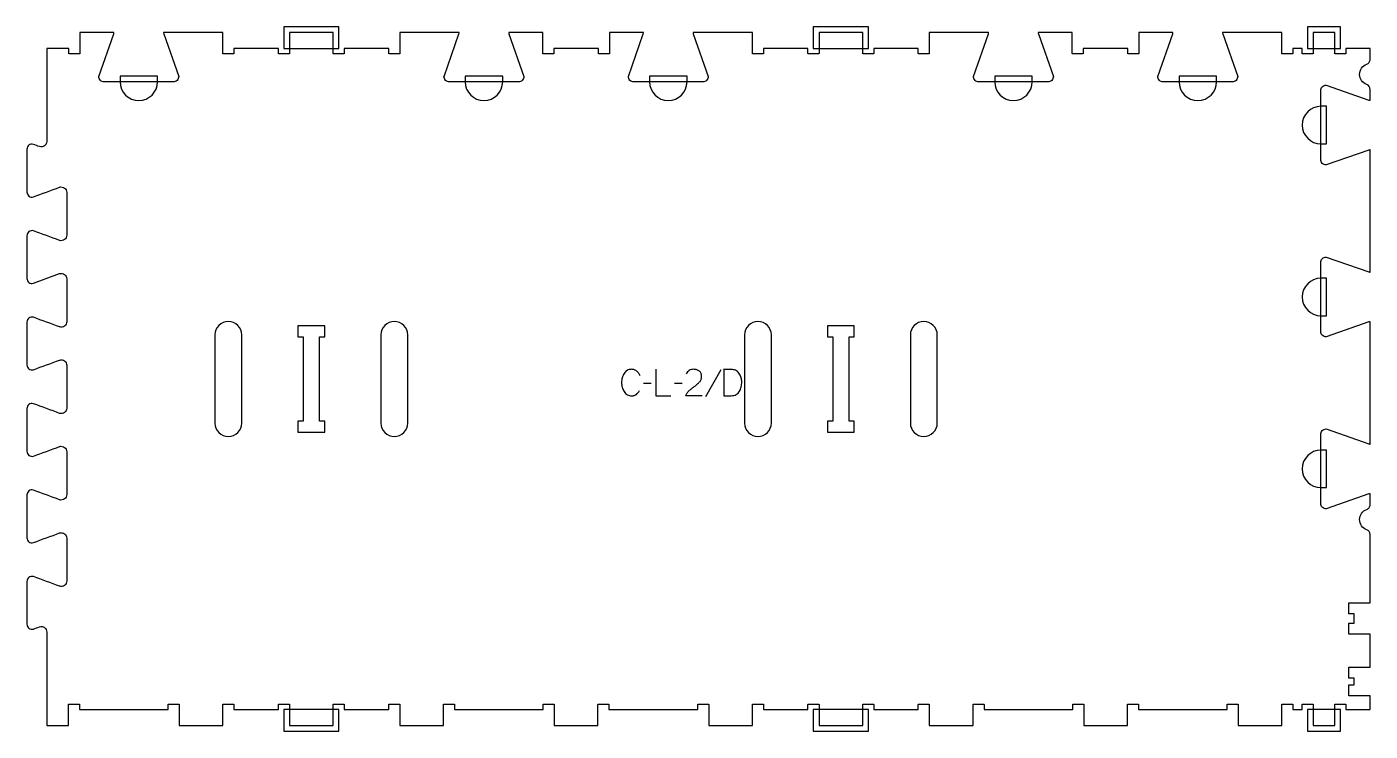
# Model space of a CAD drawing. Extents: x 0 to 1522, y -6 to 792.
import ezdxf

# ---------------------------------------------------------------- set-up
doc = ezdxf.new("R2010")
doc.units = 0
for name, color, linetype in [('1_ANYTOOL_1MMDEEP_LABELS_S', 2, 'CONTINUOUS'), ('3_ANYTOOL_CUTTHROUGH_INSID', 4, 'CONTINUOUS'), ('4_ANYTOOL_CUTTHROUGH_OUTSI', 5, 'CONTINUOUS'), ('5_ANYTOOL_HALF_MILL_9MM_IN', 3, 'CONTINUOUS')]:
    doc.layers.add(name, color=color, linetype=linetype)

msp = doc.modelspace()

# ---------------------------------------------------------------- linework, layer by layer
at = {"layer": '1_ANYTOOL_1MMDEEP_LABELS_S'}
for p, q in [((786.269372, 403.250835), (769.083658, 372.479406)), ((707.583658, 387.607978), (698.797944, 387.522263)), ((742.469372, 387.607978), (733.683658, 387.522263))]:
    msp.add_line(p, q, dxfattribs=at)
for points in [[(694.940801, 396.222263, 0.059291), (693.40464, 399.15168, 0.066881), (691.190801, 401.600835, 0.04529), (689.873815, 402.524712, 0.046757), (688.410444, 403.191906, 0.04633), (686.770531, 403.596238, 0.037303), (685.083658, 403.722263, 0.054828), (682.578017, 403.446678, 0.073548), (680.235444, 402.549049, 0.073729), (678.266122, 401.020816, 0.056205), (676.747944, 399.029406, 0.033355), (675.526774, 396.63953, 0.034965), (674.642586, 394.106192, 0.034911), (674.112559, 391.438185, 0.031589), (673.940801, 388.722263, 0.032085), (674.115304, 386.005635, 0.035383), (674.653301, 383.338335, 0.035431), (675.551789, 380.803178, 0.033598), (676.790801, 378.41512, 0.058628), (678.353002, 376.414235, 0.073381), (680.374729, 374.895478, 0.072539), (682.820702, 373.994424, 0.05208), (685.426515, 373.722263, 0.033243), (686.86789, 373.8182, 0.042283), (688.276515, 374.129406, 0.042766), (689.519212, 374.636495, 0.044269), (690.655086, 375.350835, 0.055485), (692.666881, 377.265736, 0.045948), (694.255086, 379.550835)], [(765.055086, 373.76512), (746.755086, 373.807978, -0.034491), (747.417865, 375.55531, -0.037732), (748.324729, 377.188335, -0.037744), (749.464024, 378.662971, -0.03482), (750.805086, 379.957978, -0.00859), (753.764311, 382.35656, -0.008791), (756.805086, 384.650835, 0.020588), (759.624375, 386.884277, 0.025206), (762.226515, 389.36512, 0.046908), (763.24711, 390.666362, 0.051091), (763.994372, 392.14012, 0.050722), (764.443105, 393.788295, 0.041139), (764.583658, 395.493692, 0.039396), (764.441013, 397.301278, 0.058519), (763.951515, 399.04012, 0.060358), (763.160957, 400.447236, 0.061397), (762.055086, 401.622263, 0.048006), (760.699129, 402.544223, 0.045901), (759.194372, 403.197263, 0.045216), (757.454311, 403.599823, 0.034258), (755.669372, 403.722263, 0.055622), (753.034802, 403.428276, 0.079896), (750.590801, 402.447263, 0.080617), (748.621413, 400.781563, 0.060287), (747.183658, 398.622263)]]:
    msp.add_lwpolyline(points, format="xyb", dxfattribs=at)
msp.add_lwpolyline([(712.726515, 403.722263), (712.726515, 373.722263), (729.826515, 373.722263)], dxfattribs=at)
msp.add_lwpolyline([(789.697944, 403.722263), (789.697944, 373.722263), (798.226515, 373.807978, 0.046402), (801.132889, 374.116154, 0.07465), (803.862229, 375.104406, 0.077785), (805.945215, 376.693429, 0.06915), (807.483658, 378.822263, 0.029998), (808.621184, 381.317579, 0.031416), (809.444372, 383.932978, 0.031395), (809.937016, 386.6503, 0.029153), (810.097944, 389.407978, 0.03275), (809.945464, 391.7334, 0.035889), (809.476515, 394.01512, 0.03592), (808.691656, 396.190488, 0.033706), (807.612229, 398.236549, 0.042675), (806.053746, 400.326301, 0.065683), (804.092586, 402.024049, 0.068103), (801.99486, 403.027957, 0.065471), (799.705086, 403.443692, 0.005437), (794.702965, 403.633747, 0.00471)], format="xyb", close=True, dxfattribs=at)
at = {"layer": '3_ANYTOOL_CUTTHROUGH_INSID'}
for points in [[(213.113183, 442.749994), (213.113183, 342.750007, 0.198912), (217.579804, 331.966626, 0.198912), (228.363183, 327.500003, 0.198912), (239.146563, 331.966626, 0.198912), (243.613183, 342.750007), (243.613183, 442.749993, 0.198912), (239.146563, 453.533374, 0.198912), (228.363184, 457.999997, 0.198912), (217.579804, 453.533375, 0.198912)], [(401.113183, 442.749994), (401.113183, 342.750007, 0.198912), (405.579804, 331.966626, 0.198912), (416.363183, 327.500003, 0.198912), (427.146563, 331.966626, 0.198912), (431.613183, 342.750007), (431.613183, 442.749993, 0.198912), (427.146563, 453.533374, 0.414214), (405.579804, 453.533375, 0.198912)], [(813.113183, 442.749994), (813.113183, 342.750007, 0.198912), (817.579804, 331.966626, 0.198912), (828.363183, 327.500003, 0.198912), (839.146563, 331.966626, 0.198912), (843.613183, 342.750007), (843.613183, 442.749993, 0.198912), (839.146563, 453.533374, 0.198912), (828.363184, 457.999997, 0.198912), (817.579804, 453.533375, 0.198912)], [(1001.113183, 442.749994), (1001.113183, 342.750007, 0.198912), (1005.579804, 331.966626, 0.198912), (1016.363183, 327.500003, 0.198912), (1027.146563, 331.966626, 0.198912), (1031.613183, 342.750007), (1031.613183, 442.749993, 0.198912), (1027.146563, 453.533374, 0.198912), (1016.363184, 457.999997, 0.198912), (1005.579804, 453.533375, 0.198912)]]:
    msp.add_lwpolyline(points, format="xyb", close=True, dxfattribs=at)
for points in [[(337.613183, 453), (307.113183, 453), (307.113183, 440.5), (313.113183, 440.5), (313.113183, 345), (307.113183, 345), (307.113183, 332.5), (337.613183, 332.5), (337.613183, 345), (331.613183, 345), (331.613183, 440.5), (337.613183, 440.5)], [(937.613183, 453), (907.113183, 453), (907.113183, 440.5), (913.113183, 440.5), (913.113183, 345), (907.113183, 345), (907.113183, 332.5), (937.613183, 332.5), (937.613183, 345), (931.613183, 345), (931.613183, 440.5), (937.613183, 440.5)]]:
    msp.add_lwpolyline(points, close=True, dxfattribs=at)
at = {"layer": '4_ANYTOOL_CUTTHROUGH_OUTSI'}
msp.add_lwpolyline([(1494.613183, 18), (1522.113183, 18), (1522.113183, 33.5), (1498.363183, 33.5, -0.414214), (1498.113183, 33.75), (1498.113183, 45.75, -0.414214), (1498.363183, 46), (1504.113183, 46), (1504.113183, 53.588), (1498.363183, 53.588, -0.414214), (1498.113183, 53.838), (1498.113183, 65.838, -0.414214), (1498.363183, 66.088), (1522.113183, 66.088), (1522.113183, 103.5), (1498.363183, 103.5, -0.414214), (1498.113183, 103.75), (1498.113183, 115.75, -0.414214), (1498.363183, 116), (1504.113183, 116), (1504.113183, 126.5), (1498.363183, 126.5, -0.414214), (1498.113183, 126.75), (1498.113183, 138.75, -0.414214), (1498.363183, 139), (1522.113183, 139), (1522.113183, 216.404437, 0.317837), (1518.27985, 221.825589, -0.707107), (1518.27985, 244.924411, 0.155096), (1521.058038, 247.025799, 0.155096), (1522.113183, 250.345563), (1522.113183, 262.744563, 0.061784), (1520.718313, 262.509569), (1472.445771, 245.614035, -0.084368), (1472.363183, 245.6, -0.414214), (1466.113183, 251.85), (1466.113183, 329.85, -0.414214), (1472.363183, 336.1, -0.084368), (1472.445771, 336.085965), (1520.729378, 319.186852, 0.0608), (1522.113183, 318.955521), (1522.113183, 457.644563, 0.061784), (1520.718313, 457.409569), (1472.445771, 440.514035, -0.084368), (1472.363183, 440.5, -0.414214), (1466.113183, 446.75), (1466.113183, 524.75, -0.414214), (1472.363183, 531, -0.084368), (1472.445771, 530.985965), (1520.729378, 514.086852, 0.0608), (1522.113183, 513.855521), (1522.113183, 652.544563, 0.061784), (1520.718313, 652.309569), (1472.445771, 635.414035, -0.084368), (1472.363183, 635.4, -0.414214), (1466.113183, 641.65), (1466.113183, 719.65, -0.414214), (1472.363183, 725.9, -0.084368), (1472.445771, 725.885965), (1520.729378, 708.986852, 0.0608), (1522.113183, 708.755521), (1522.113183, 721.154437, 0.317837), (1518.27985, 726.575589, -0.707107), (1518.27985, 749.674411, 0.155096), (1521.058038, 751.775799, 0.155096), (1522.113183, 755.095563), (1522.113183, 767.5), (1494.613183, 767.5), (1494.613183, 761.75, -0.414214), (1494.363183, 761.5), (1482.363183, 761.5, -0.414214), (1482.113183, 761.75), (1482.113183, 785.5), (1457.613183, 785.5), (1457.613183, 761.75, -0.414214), (1457.363183, 761.5), (1445.363183, 761.5, -0.414214), (1445.113183, 761.75), (1445.113183, 767.5), (1434.613183, 767.5), (1434.613183, 761.75, -0.414214), (1434.363183, 761.5), (1422.363183, 761.5, -0.414214), (1422.113183, 761.75), (1422.113183, 785.5), (1354.921704, 785.5, 0.06141), (1355.156615, 784.10513), (1372.052148, 735.832588, -0.084368), (1372.066183, 735.75, -0.414214), (1365.816183, 729.5), (1287.816183, 729.5, -0.414214), (1281.566183, 735.75, -0.084368), (1281.580219, 735.832588), (1298.479332, 784.116195, 0.061178), (1298.710746, 785.5), (1260.113183, 785.5), (1260.113183, 761.75, -0.414214), (1259.863183, 761.5), (1247.863183, 761.5, -0.414214), (1247.613183, 761.75), (1247.613183, 767.5), (1197.113183, 767.5), (1197.113183, 761.75, -0.414214), (1196.863183, 761.5), (1184.863183, 761.5, -0.414214), (1184.613183, 761.75), (1184.613183, 785.5), (1146.015704, 785.5, 0.06141), (1146.250615, 784.10513), (1163.146148, 735.832588, -0.084368), (1163.160183, 735.75, -0.414214), (1156.910183, 729.5), (1078.910183, 729.5, -0.414214), (1072.660183, 735.75, -0.084368), (1072.674219, 735.832588), (1089.573332, 784.116195, 0.061178), (1089.804746, 785.5), (1022.613183, 785.5), (1022.613183, 761.75, -0.414214), (1022.363183, 761.5), (1010.363183, 761.5, -0.414214), (1010.113183, 761.75), (1010.113183, 767.5), (959.613183, 767.5), (959.613183, 761.75, -0.414214), (959.363183, 761.5), (947.363183, 761.5, -0.414214), (947.113183, 761.75), (947.113183, 785.5), (897.613183, 785.5), (897.613183, 761.75, -0.414214), (897.363183, 761.5), (885.363183, 761.5, -0.414214), (885.113183, 761.75), (885.113183, 767.5), (834.613183, 767.5), (834.613183, 761.75, -0.414214), (834.363183, 761.5), (822.363183, 761.5, -0.414214), (822.113183, 761.75), (822.113183, 785.5), (754.921704, 785.5, 0.06141), (755.156615, 784.10513), (772.052148, 735.832588, -0.084368), (772.066183, 735.75, -0.414214), (765.816183, 729.5), (687.816183, 729.5, -0.414214), (681.566183, 735.75, -0.084368), (681.580219, 735.832588), (698.479332, 784.116195, 0.061178), (698.710746, 785.5), (660.113183, 785.5), (660.113183, 761.75, -0.414214), (659.863183, 761.5), (647.863183, 761.5, -0.414214), (647.613183, 761.75), (647.613183, 767.5), (597.113183, 767.5), (597.113183, 761.75, -0.414214), (596.863183, 761.5), (584.863183, 761.5, -0.414214), (584.613183, 761.75), (584.613183, 785.5), (546.015704, 785.5, 0.06141), (546.250615, 784.10513), (563.146148, 735.832588, -0.084368), (563.160183, 735.75, -0.414214), (556.910183, 729.5), (478.910183, 729.5, -0.414214), (472.660183, 735.75, -0.084368), (472.674219, 735.832588), (489.573332, 784.116195, 0.061178), (489.804746, 785.5), (422.613183, 785.5), (422.613183, 761.75, -0.414214), (422.363183, 761.5), (410.363183, 761.5, -0.414214), (410.113183, 761.75), (410.113183, 767.5), (359.613183, 767.5), (359.613183, 761.75, -0.414214), (359.363183, 761.5), (347.363183, 761.5, -0.414214), (347.113183, 761.75), (347.113183, 785.5), (297.613183, 785.5), (297.613183, 761.75, -0.414214), (297.363183, 761.5), (285.363183, 761.5, -0.414214), (285.113183, 761.75), (285.113183, 767.5), (234.613183, 767.5), (234.613183, 761.75, -0.414214), (234.363183, 761.5), (222.363183, 761.5, -0.414214), (222.113183, 761.75), (222.113183, 785.5), (154.921704, 785.5, 0.06141), (155.156615, 784.10513), (172.052148, 735.832588, -0.084368), (172.066183, 735.75, -0.414214), (165.816183, 729.5), (87.816183, 729.5, -0.414214), (81.566183, 735.75, -0.084368), (81.580219, 735.832588), (98.479331, 784.116195, 0.0608), (98.710662, 785.5), (60.113183, 785.5), (60.113183, 761.75, -0.414214), (59.863183, 761.5), (47.863183, 761.5, -0.414214), (47.613183, 761.75), (47.613183, 767.5), (22.613183, 767.5), (22.613183, 662.110322, -0.522086), (14.197522, 656.247523, 0.000017), (7.387389, 658.76285, 0.236338), (2.317649, 657.863832, 0.237079), (0, 653.250649), (0.000456, 604.744564, 0.237079), (2.318105, 600.131379, 0.237104), (7.402622, 599.23729, -0.000004), (37.163508, 610.23234, -0.015611), (37.17831, 610.237289, -0.237077), (42.704903, 609.265205, -0.237079), (45.224087, 604.250875), (45.224543, 555.744791, -0.237079), (42.705359, 550.730459, -0.237079), (37.178619, 549.758375, -0.015604), (37.163824, 549.763322, 0.000004), (7.387839, 560.762852, 0.236338), (2.318105, 559.863832, 0.237079), (0.000456, 555.250649), (0.000912, 506.744564, 0.237079), (2.318561, 502.131379, 0.237104), (7.403078, 501.23729), (37.163964, 512.23234, -0.015611), (37.178765, 512.237289, -0.237077), (42.705359, 511.265205, -0.237079), (45.224543, 506.250875), (45.224999, 457.74403, -0.237079), (42.705815, 452.729698, -0.237079), (37.179075, 451.757614, -0.015604), (37.164279, 451.762561, 0.000004), (7.388294, 462.762091, 0.236338), (2.318561, 461.863071, 0.237079), (0.000912, 457.249888), (0.001367, 408.743804, 0.237079), (2.319017, 404.130618, 0.237104), (7.403533, 403.23653, -0.000004), (37.16442, 414.231579, -0.015611), (37.179221, 414.236528, -0.237077), (42.705815, 413.264444, -0.237079), (45.224999, 408.250114), (45.225455, 359.74403, -0.237079), (42.706271, 354.729698, -0.237079), (37.17953, 353.757614, -0.015604), (37.164735, 353.762561, 0.000004), (7.38875, 364.762091, 0.236338), (2.319017, 363.863071, 0.237079), (0.001367, 359.249888), (0.001823, 310.743804, 0.237079), (2.319473, 306.130618, 0.237104), (7.403989, 305.23653, -0.000004), (37.164876, 316.231579, -0.015611), (37.179677, 316.236528, -0.237077), (42.706271, 315.264444, -0.237079), (45.225455, 310.250114), (45.22591, 261.74403, -0.237079), (42.706726, 256.729698, -0.237079), (37.179986, 255.757614, -0.015604), (37.165191, 255.762561, 0.000004), (7.389206, 266.762091, 0.236338), (2.319473, 265.863071, 0.237079), (0.001823, 261.249888), (0.002279, 212.743804, 0.237079), (2.319928, 208.130618, 0.237104), (7.404445, 207.23653, -0.000004), (37.165331, 218.231579, -0.015611), (37.180133, 218.236528, -0.237077), (42.706726, 217.264444, -0.237079), (45.22591, 212.250114), (45.226366, 163.74403, -0.237079), (42.707182, 158.729698, -0.237079), (37.180442, 157.757614, -0.015604), (37.165647, 157.762561, 0.000004), (7.389662, 168.762091, 0.236338), (2.319928, 167.863071, 0.237079), (0.002279, 163.249888), (0.002735, 114.743804, 0.237079), (2.320384, 110.130618, 0.237104), (7.404901, 109.23653, -0.000017), (14.197278, 111.746149, -0.245337), (19.935689, 111.011763, -0.245337), (22.613183, 105.88344), (22.613183, 0), (47.113183, 0), (47.113183, 23.75, -0.414214), (47.363183, 24), (59.363183, 24, -0.414214), (59.613183, 23.75), (59.613183, 18), (160.113183, 18), (160.113183, 23.75, -0.414214), (160.363183, 24), (172.363183, 24, -0.414214), (172.613183, 23.75), (172.613183, 0), (222.113183, 0), (222.113183, 23.75, -0.414214), (222.363183, 24), (234.363183, 24, -0.414214), (234.613183, 23.75), (234.613183, 18), (285.113183, 18), (285.113183, 23.75, -0.414214), (285.363183, 24), (297.363183, 24, -0.414214), (297.613183, 23.75), (297.613183, 0), (347.113183, 0), (347.113183, 23.75, -0.414214), (347.363183, 24), (359.363183, 24, -0.414214), (359.613183, 23.75), (359.613183, 18), (410.113183, 18), (410.113183, 23.75, -0.414214), (410.363183, 24), (422.363183, 24, -0.414214), (422.613183, 23.75), (422.613183, 0), (472.113183, 0), (472.113183, 23.75, -0.414214), (472.363183, 24), (484.363183, 24, -0.414214), (484.613183, 23.75), (484.613183, 18), (585.113183, 18), (585.113183, 23.75, -0.414214), (585.363183, 24), (597.363183, 24, -0.414214), (597.613183, 23.75), (597.613183, 0), (647.113183, 0), (647.113183, 23.75, -0.414214), (647.363183, 24), (659.363183, 24, -0.414214), (659.613183, 23.75), (659.613183, 18), (760.113183, 18), (760.113183, 23.75, -0.414214), (760.363183, 24), (772.363183, 24, -0.414214), (772.613183, 23.75), (772.613183, 0), (822.113183, 0), (822.113183, 23.75, -0.414214), (822.363183, 24), (834.363183, 24, -0.414214), (834.613183, 23.75), (834.613183, 18), (885.113183, 18), (885.113183, 23.75, -0.414214), (885.363183, 24), (897.363183, 24, -0.414214), (897.613183, 23.75), (897.613183, 0), (947.113183, 0), (947.113183, 23.75, -0.414214), (947.363183, 24), (959.363183, 24, -0.414214), (959.613183, 23.75), (959.613183, 18), (1010.113183, 18), (1010.113183, 23.75, -0.414214), (1010.363183, 24), (1022.363183, 24, -0.414214), (1022.613183, 23.75), (1022.613183, 0), (1072.113183, 0), (1072.113183, 23.75, -0.414214), (1072.363183, 24), (1084.363183, 24, -0.414214), (1084.613183, 23.75), (1084.613183, 18), (1185.113183, 18), (1185.113183, 23.75, -0.414214), (1185.363183, 24), (1197.363183, 24, -0.414214), (1197.613183, 23.75), (1197.613183, 0), (1247.113183, 0), (1247.113183, 23.75, -0.414214), (1247.363183, 24), (1259.363183, 24, -0.414214), (1259.613183, 23.75), (1259.613183, 18), (1360.113183, 18), (1360.113183, 23.75, -0.414214), (1360.363183, 24), (1372.363183, 24, -0.414214), (1372.613183, 23.75), (1372.613183, 0), (1422.113183, 0), (1422.113183, 23.75, -0.414214), (1422.363183, 24), (1434.363183, 24, -0.414214), (1434.613183, 23.75), (1434.613183, 18), (1445.113183, 18), (1445.113183, 23.75, -0.414214), (1445.363183, 24), (1457.363183, 24, -0.414214), (1457.613183, 23.75), (1457.613183, 0), (1482.113183, 0), (1482.113183, 23.75, -0.414214), (1482.363183, 24), (1494.363183, 24, -0.414214), (1494.613183, 23.75)], format="xyb", close=True, dxfattribs=at)
at = {"layer": '5_ANYTOOL_HALF_MILL_9MM_IN'}
for points in [[(297.113183, 767.5), (347.613183, 767.5), (353.613183, 767.5), (353.613183, 792), (347.353183, 792), (291.113183, 792), (291.113183, 785.74), (291.113183, 767.5)], [(897.113183, 767.5), (947.613183, 767.5), (953.613183, 767.5), (953.613183, 792), (947.353183, 792), (891.113183, 792), (891.113183, 785.74), (891.113183, 767.5)], [(1457.113183, 767.5), (1482.613183, 767.5), (1488.613183, 767.5), (1488.613183, 792), (1482.353183, 792), (1451.113183, 792), (1451.113183, 785.74), (1451.113183, 767.5)], [(347.613183, 18), (297.113183, 18), (291.113183, 18), (291.113183, -6.5), (297.373183, -6.5), (347.353183, -6.5), (353.613183, -6.5), (353.613183, 18)], [(947.613183, 18), (897.113183, 18), (891.113183, 18), (891.113183, -6.5), (897.373183, -6.5), (947.353183, -6.5), (953.613183, -6.5), (953.613183, 18)], [(1482.613183, 18), (1457.113183, 18), (1451.113183, 18), (1451.113183, -6.5), (1457.373183, -6.5), (1482.353183, -6.5), (1488.613183, -6.5), (1488.613183, 18)]]:
    msp.add_lwpolyline(points, close=True, dxfattribs=at)
for points in [[(105.566185, 729.74, 0.999765), (148.066183, 729.75), (148.066183, 736), (105.566183, 736)], [(496.660185, 729.74, 0.999765), (539.160183, 729.75), (539.160183, 736), (496.660183, 736)], [(705.566185, 729.74, 0.999765), (748.066183, 729.75), (748.066183, 736), (705.566183, 736)], [(1096.660183, 730), (1096.660183, 729.75, 1), (1139.160183, 729.75), (1139.160183, 736), (1096.660183, 736)], [(1305.566183, 730), (1305.566183, 729.75, 1), (1348.066183, 729.75), (1348.066183, 736), (1305.566183, 736)], [(1466.363183, 701.9, 1), (1466.363183, 659.4), (1472.613183, 659.4), (1472.613183, 701.9)], [(1466.363183, 507, 1), (1466.363183, 464.5), (1472.613183, 464.5), (1472.613183, 507)], [(1466.363183, 312.1, 1), (1466.363183, 269.6), (1472.613183, 269.6), (1472.613183, 312.1)]]:
    msp.add_lwpolyline(points, format="xyb", close=True, dxfattribs=at)

doc.saveas('drawing.dxf')
